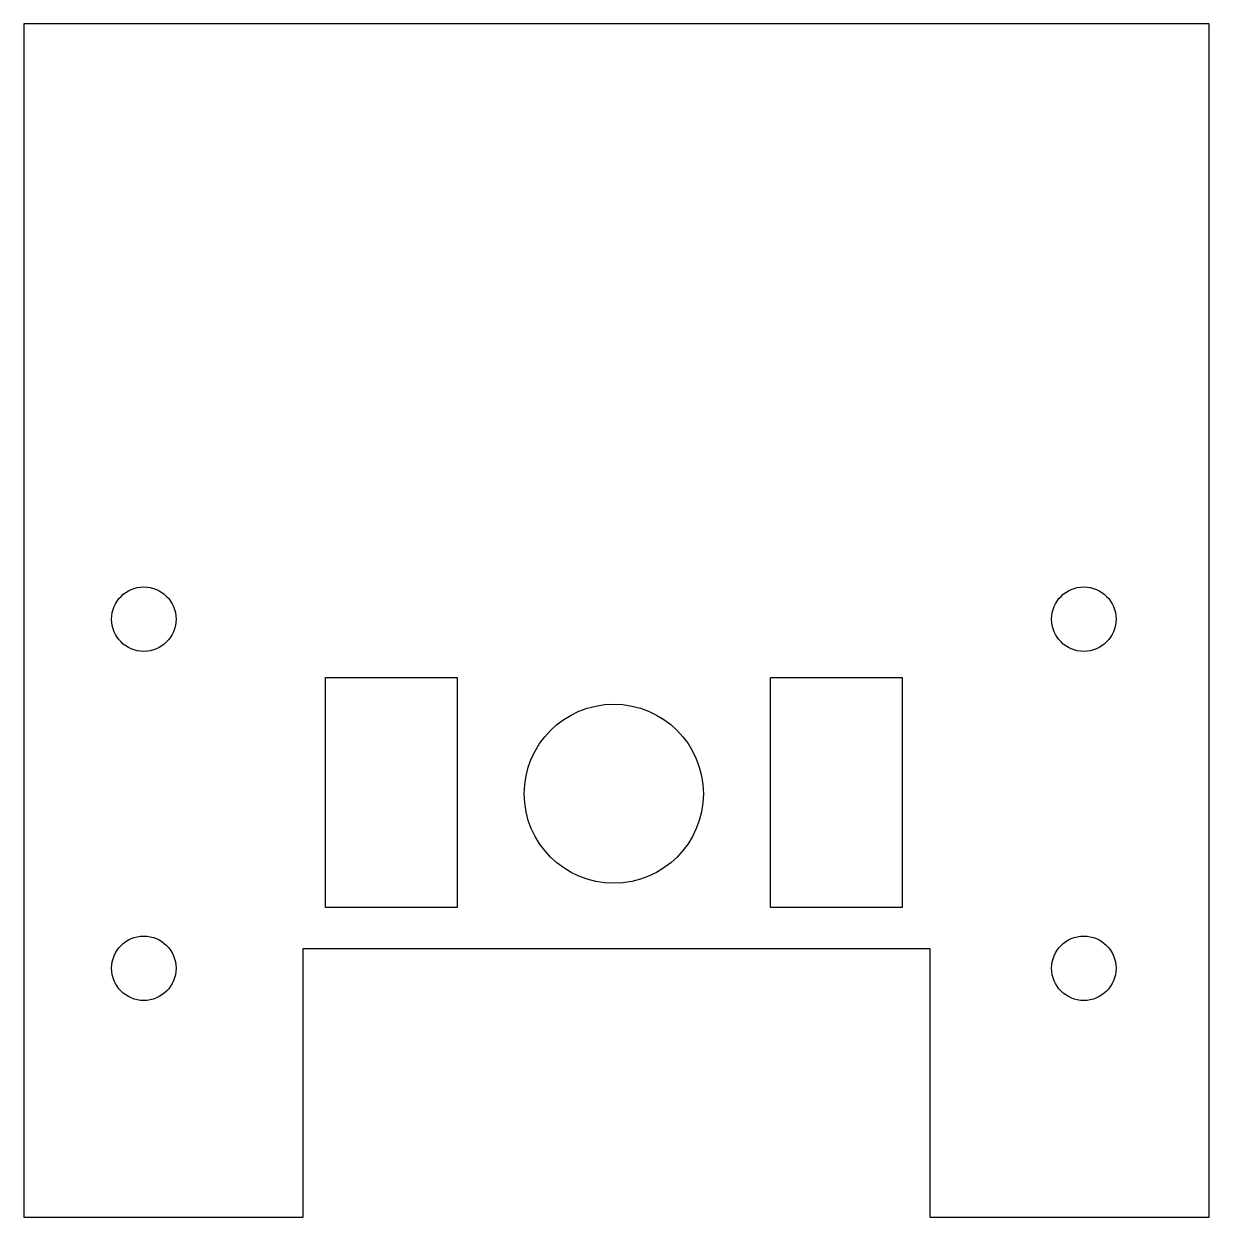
# Model space of a CAD drawing. Header units: millimetres. Extents: x -9.7 to 56.5, y -17.2 to 49.5.
import ezdxf

# ---------------------------------------------------------------- set-up
doc = ezdxf.new("R2010")
doc.units = ezdxf.units.MM

msp = doc.modelspace()

# ---------------------------------------------------------------- linework, layer by layer
for points in [[(5.9, -17.15), (5.9, -2.15), (40.9, -2.15), (40.9, -17.15), (56.5, -17.15), (56.5, 49.5), (-9.7, 49.5), (-9.7, -17.15)], [(7.15, 0.15), (7.15, 13), (14.5, 13), (14.5, 0.15)], [(39.35, 0.15), (32, 0.15), (32, 13), (39.35, 13)]]:
    msp.add_lwpolyline(points, close=True)
for centre, radius in [((-3, 16.25), 1.8), ((49.5, 16.25), 1.8), ((23.25, 6.5), 5), ((-3, -3.25), 1.8), ((49.5, -3.25), 1.8)]:
    msp.add_circle(centre, radius)

doc.saveas('drawing.dxf')
